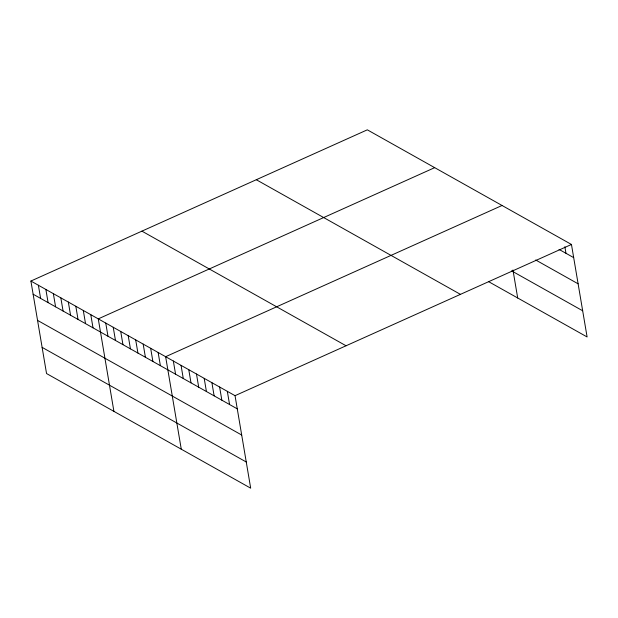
<?xml version="1.0" encoding="UTF-8"?>
<svg xmlns="http://www.w3.org/2000/svg" width="618" height="618" viewBox="0 0 618 618"><rect width="100%" height="100%" fill="white"/><g stroke="black" fill="none" stroke-linecap="round" stroke-linejoin="round"><path stroke-width="0.93" d="M30.9 281.043L235.041 395.675L250.684 488.174L46.543 373.542L30.9 281.043L367.316 129.826L571.457 244.458L587.1 336.957L488.583 281.638M434.678 167.656L98.27 318.873L113.913 411.372M502.048 205.485L165.632 356.702L181.275 449.201M235.041 395.675L571.457 244.458M559.027 249.402L573.682 257.629M535.698 259.985L578.108 283.809M511.604 270.869L582.674 310.777M256.3 179.722L460.441 294.361M141.916 231.14L346.057 345.771M33.125 294.207L237.266 408.846M37.559 320.387L241.692 435.026M42.117 347.362L246.258 461.994M564.86 246.713L565.972 253.295M512.963 270.004L517.691 297.984M227.331 391.341L229.556 404.512M219.614 387.015L221.847 400.186M211.904 382.681L214.129 395.852M204.195 378.355L206.42 391.518M196.478 374.021L198.71 387.192M188.768 369.688L190.993 382.859M181.059 365.362L183.283 378.533M173.341 361.028L175.574 374.199M158.146 352.492L160.371 365.663M150.661 348.289L152.893 361.46M143.175 344.087L145.408 357.258M135.69 339.885L137.922 353.056M128.204 335.682L130.437 348.853M120.719 331.48L122.951 344.651M113.233 327.277L115.466 340.448M105.748 323.075L107.98 336.246M90.784 314.662L93.009 327.834M83.299 310.46L85.523 323.631M75.813 306.258L78.038 319.429M68.328 302.055L70.552 315.226M60.842 297.853L63.067 311.024M53.357 293.65L55.581 306.822M45.871 289.448L48.096 302.619M38.386 285.246L40.61 298.417"/></g></svg>
